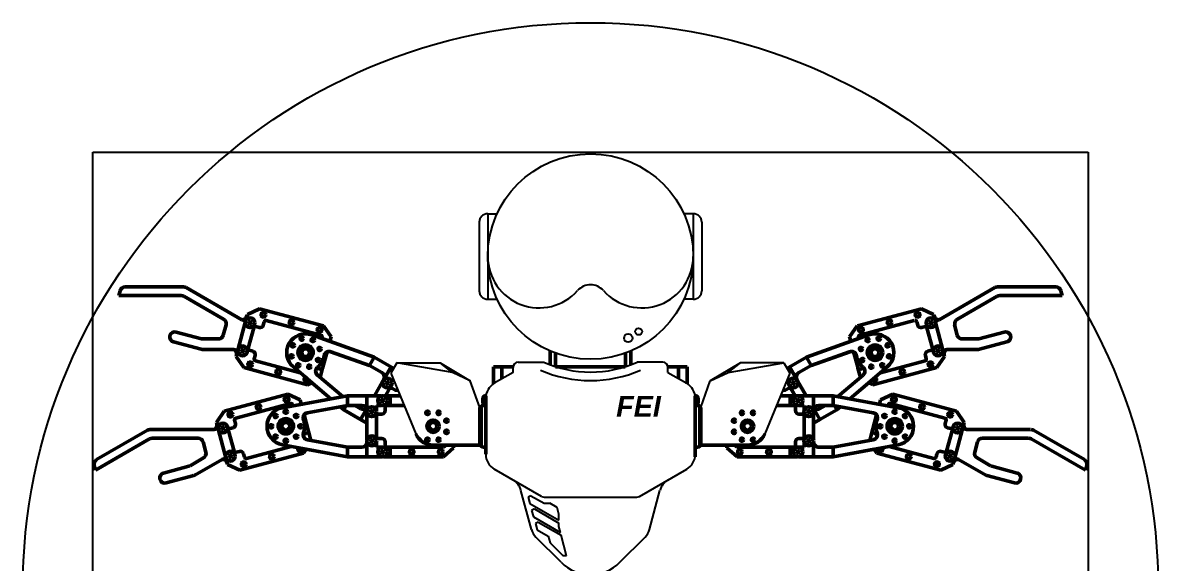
# Model space of a CAD drawing. Header units: millimetres. Extents: x 69 to 732, y 327 to 990.
# Drawn here: x 69 to 732, y 674 to 990 of the extents above; entities that cross this region are included whole.
import ezdxf

# ---------------------------------------------------------------- set-up
doc = ezdxf.new("R2010")
doc.units = ezdxf.units.MM
doc.header["$LTSCALE"] = 2
doc.layers.add('Visible (ISO)', color=7, linetype='Continuous', lineweight=50)
doc.styles.get("Standard").update_dxf_attribs({"font": 'TAHOMA.TTF'})

msp = doc.modelspace()

# ---------------------------------------------------------------- linework, layer by layer
for p, q in [((109.85, 914.48), (691.3, 914.48)), ((109.85, 340.55), (109.85, 914.48)), ((691.3, 914.48), (691.3, 340.55)), ((340.58, 878.48), (346.03, 878.48)), ((340.58, 878.48), (340.58, 828.48)), ((460.58, 878.48), (455.12, 878.48)), ((460.58, 878.48), (460.58, 828.48)), ((335.58, 873.48), (335.58, 833.48)), ((465.58, 873.48), (465.58, 833.48)), ((340.58, 828.48), (346.03, 828.48)), ((460.58, 828.48), (455.12, 828.48)), ((287.44, 791.29), (283.98, 785.28)), ((287.44, 791.29), (312.7, 791.29)), ((319.94, 785.75), (287.44, 791.29)), ((312.7, 791.29), (330.35, 780.77)), ((319.94, 785.75), (312.7, 791.29)), ((358.32, 791.73), (373.32, 791.73)), ((442.83, 791.73), (427.83, 791.73)), ((488.22, 791.29), (470.56, 780.77)), ((480.98, 785.75), (513.47, 791.29)), ((480.98, 785.75), (488.22, 791.29)), ((513.47, 791.29), (488.22, 791.29)), ((513.47, 791.29), (516.94, 785.28)), ((283.98, 785.28), (298.59, 749.84)), ((330.35, 780.77), (319.94, 785.75)), ((355.32, 785.73), (344.38, 779.41)), ((355.32, 785.73), (355.32, 788.73)), ((445.83, 785.73), (445.83, 788.73)), ((445.83, 785.73), (456.78, 779.41)), ((470.56, 780.77), (480.98, 785.75)), ((516.94, 785.28), (502.33, 749.84)), ((335.88, 765.34), (330.35, 780.77)), ((465.04, 765.34), (470.56, 780.77)), ((372.03, 713.31), (344.38, 729.27)), ((429.12, 713.31), (456.78, 729.27)), ((366.1, 694.05), (359.98, 716.88)), ((435.05, 694.05), (441.17, 716.88)), ((365.78, 713.77), (364.21, 712.86)), ((364.21, 712.86), (365.19, 709.2)), ((365.78, 713.77), (373.45, 709.34)), ((373.53, 712.91), (427.62, 712.91)), ((365.19, 709.2), (382.04, 699.47)), ((367.78, 706.02), (366.21, 705.11)), ((366.21, 705.11), (367.19, 701.46)), ((367.78, 706.02), (382.04, 697.78)), ((373.45, 709.34), (376.83, 709.34)), ((381.12, 706.87), (376.83, 709.34)), ((382.04, 702.94), (381.12, 706.87)), ((367.19, 701.46), (382.97, 692.34)), ((370.08, 698.36), (368.51, 697.45)), ((368.51, 697.45), (369.49, 693.8)), ((370.08, 698.36), (383.42, 690.65)), ((382.04, 699.47), (382.04, 702.94)), ((382.04, 695.81), (382.04, 697.78)), ((369.49, 693.8), (375.89, 690.1)), ((375.89, 690.1), (377.08, 686.21)), ((382.97, 692.34), (382.04, 695.81)), ((386.65, 678.62), (383.42, 690.65)), ((383.38, 674.87), (368.69, 689.57)), ((377.08, 686.21), (384.67, 678.62)), ((417.77, 674.87), (432.47, 689.57)), ((386.65, 678.62), (384.67, 678.62))]:
    msp.add_line(p, q)
for centre, radius in [((400.58, 658.44), 331.64), ((400.58, 853.48), 60), ((428.7, 809.66), 2), ((422.65, 805.86), 2.5)]:
    msp.add_circle(centre, radius)
for centre, radius, start, end in [((340.58, 873.48), 5, 90, 180), ((460.58, 873.48), 5, 0, 90), ((370.58, 853.48), 30, 180, 318.59038), ((430.58, 853.48), 30, 221.40962, 0), ((400.58, 827.03), 10, 41.40962, 138.59038), ((340.58, 833.48), 5, 180, 270), ((460.58, 833.48), 5, 270, 0), ((358.32, 788.73), 3, 90, 180), ((400.58, 853.48), 67.5, 246.18741, 293.81259), ((442.83, 788.73), 3, 0, 90), ((400.58, 853.48), 72.5, 246.18741, 293.81259), ((349.38, 770.75), 10, 120, 180), ((451.78, 770.75), 10, 0, 60), ((349.38, 737.93), 10, 180, 240), ((451.78, 737.93), 10, 300, 360), ((350.32, 714.29), 10, 15, 60), ((450.83, 714.29), 10, 120, 165), ((373.53, 715.91), 3, 240, 270), ((427.62, 715.91), 3, 270, 300), ((375.76, 696.64), 10, 195, 225), ((425.39, 696.64), 10, 315, 345), ((400.58, 692.07), 24.32, 225, 315)]:
    msp.add_arc(centre, radius, start, end)
at = {"layer": 'Visible (ISO)'}
for p, q in [((125.81, 833.48), (125.06, 830.7)), ((125.06, 830.7), (161.58, 830.71)), ((162.92, 835.71), (128.7, 835.71)), ((163.08, 830.31), (186.31, 816.91)), ((196.86, 816.59), (164.42, 835.31)), ((604.3, 816.59), (636.74, 835.31)), ((638.08, 830.31), (614.85, 816.91)), ((638.24, 835.71), (672.45, 835.71)), ((676.09, 830.7), (639.58, 830.71)), ((675.35, 833.48), (676.09, 830.7)), ((207.25, 822.95), (200.14, 819.58)), ((244.54, 812.97), (207.25, 822.95)), ((556.61, 812.97), (593.9, 822.95)), ((593.9, 822.95), (601.01, 819.58)), ((199.16, 815.98), (196.86, 816.59)), ((200.14, 819.58), (199.19, 816.03)), ((202, 815.92), (200.9, 815.57)), ((202.86, 815.14), (202, 815.92)), ((211.21, 816.09), (243.09, 807.56)), ((589.7, 816.09), (557.82, 807.56)), ((598.3, 815.14), (599.15, 815.92)), ((599.15, 815.92), (600.25, 815.57)), ((601.01, 819.58), (601.96, 816.03)), ((601.99, 815.98), (604.3, 816.59)), ((173.44, 805.43), (158.64, 809.39)), ((187.71, 813.53), (186.11, 807.55)), ((198.92, 815), (194.79, 799.61)), ((198.92, 815), (194.79, 799.61)), ((200.9, 815.57), (200.66, 814.44)), ((200.66, 814.44), (201.51, 813.67)), ((200.67, 799.92), (203.85, 811.8)), ((201.51, 813.67), (202.61, 814.02)), ((202.61, 814.02), (202.86, 815.14)), ((205.08, 812.51), (207.01, 811.99)), ((209.46, 813.4), (209.99, 815.39)), ((249.02, 806.49), (244.54, 812.97)), ((551.9, 806.49), (556.37, 812.97)), ((591.69, 813.4), (591.16, 815.39)), ((596.07, 812.51), (594.14, 811.99)), ((600.24, 799.92), (597.06, 811.8)), ((598.54, 814.02), (598.3, 815.14)), ((599.64, 813.67), (598.54, 814.02)), ((600.5, 814.44), (599.64, 813.67)), ((600.25, 815.57), (600.5, 814.44)), ((602, 815), (606.12, 799.61)), ((602, 815), (606.12, 799.61)), ((613.21, 813.53), (614.81, 807.55)), ((627.48, 805.43), (642.27, 809.39)), ((157.08, 803.6), (173.12, 799.3)), ((183.21, 805.33), (174.22, 805.33)), ((274.22, 794.75), (237.83, 807.69)), ((243.8, 806.33), (243.61, 805.63)), ((248.34, 803.95), (249.02, 806.49)), ((526.7, 794.75), (563.09, 807.69)), ((552.58, 803.95), (551.9, 806.49)), ((557.12, 806.33), (557.3, 805.63)), ((617.71, 805.33), (626.7, 805.33)), ((643.83, 803.6), (627.79, 799.3)), ((173.9, 799.2), (192.2, 799.21)), ((192.2, 799.21), (194.52, 798.59)), ((194.52, 798.58), (193.57, 795.04)), ((196.51, 799.15), (196.26, 798.02)), ((196.26, 798.02), (197.11, 797.24)), ((197.61, 799.5), (196.51, 799.15)), ((197.11, 797.24), (198.21, 797.59)), ((198.46, 798.72), (197.61, 799.5)), ((198.21, 797.59), (198.46, 798.72)), ((203.31, 798.18), (201.38, 798.69)), ((244.27, 788.76), (246.68, 797.77)), ((271.42, 789.89), (248.96, 797.88)), ((271.42, 789.9), (248.96, 797.88)), ((377.08, 790.2), (377.08, 798.28)), ((380.08, 789.09), (380.08, 797.09)), ((421.08, 797.09), (421.08, 789.17)), ((424.08, 790.2), (424.08, 798.28)), ((529.5, 789.89), (551.96, 797.88)), ((529.5, 789.9), (551.95, 797.88)), ((556.64, 788.76), (554.23, 797.77)), ((597.6, 798.18), (599.53, 798.69)), ((602.45, 798.72), (603.31, 799.5)), ((602.7, 797.59), (602.45, 798.72)), ((603.8, 797.24), (602.7, 797.59)), ((603.31, 799.5), (604.41, 799.15)), ((604.65, 798.02), (603.8, 797.24)), ((604.41, 799.15), (604.65, 798.02)), ((608.71, 799.21), (606.4, 798.59)), ((606.4, 798.58), (607.34, 795.04)), ((627.01, 799.2), (608.71, 799.21)), ((193.57, 795.04), (198.05, 788.56)), ((201.33, 791.74), (200.75, 789.57)), ((204.2, 793.75), (204.73, 795.73)), ((231.03, 785.53), (204.91, 792.52)), ((274.22, 794.75), (271.42, 789.9)), ((271.42, 789.9), (271.42, 789.89)), ((271.42, 789.9), (278.7, 785.7)), ((271.42, 789.89), (278.69, 785.7)), ((285.64, 788.16), (274.22, 794.75)), ((515.28, 788.16), (526.7, 794.75)), ((529.5, 789.9), (522.22, 785.7)), ((529.5, 789.89), (522.22, 785.7)), ((526.7, 794.75), (529.5, 789.9)), ((529.5, 789.9), (529.5, 789.89)), ((569.89, 785.53), (596.01, 792.52)), ((596.72, 793.75), (596.19, 795.73)), ((599.58, 791.74), (600.16, 789.57)), ((607.34, 795.04), (602.87, 788.56)), ((198.05, 788.56), (235.33, 778.58)), ((227.01, 788.95), (248.88, 770.34)), ((234.09, 782.92), (235.92, 781.35)), ((240.99, 788.09), (242.13, 787.79)), ((241.07, 784.21), (255.87, 771.62)), ((242.69, 782.84), (244.12, 788.21)), ((284.09, 789.05), (279.79, 781.6)), ((348.88, 789.09), (343.88, 789.09)), ((343.88, 789.09), (343.88, 779.1)), ((348.88, 782.01), (348.88, 789.09)), ((355.32, 789.09), (348.88, 789.09)), ((420.84, 789.09), (380.08, 789.09)), ((445.59, 789.09), (452.04, 789.09)), ((452.04, 782.01), (452.04, 789.09)), ((452.04, 789.09), (457.04, 789.09)), ((457.04, 789.09), (457.04, 779.1)), ((516.82, 789.05), (521.12, 781.6)), ((559.84, 784.21), (545.05, 771.62)), ((573.9, 788.95), (552.04, 770.34)), ((558.23, 782.84), (556.79, 788.21)), ((559.93, 788.09), (558.79, 787.79)), ((566.83, 782.92), (564.99, 781.35)), ((602.87, 788.56), (565.58, 778.58)), ((235.33, 778.58), (237.81, 779.76)), ((237.81, 779.75), (248.87, 770.34)), ((279.17, 780.53), (274.33, 772.13)), ((279.17, 780.52), (274.33, 772.13)), ((279.85, 781.7), (279.71, 781.46)), ((279.79, 781.6), (279.72, 781.47)), ((281.59, 780.72), (280.76, 779.91)), ((280.76, 779.91), (281.04, 778.79)), ((280.8, 772.13), (284.04, 777.75)), ((281.04, 778.79), (282.15, 778.48)), ((282.7, 780.4), (281.59, 780.72)), ((282.15, 778.48), (282.98, 779.28)), ((282.98, 779.28), (282.7, 780.4)), ((284.48, 776.53), (286.22, 775.53)), ((516.43, 776.53), (514.7, 775.53)), ((520.12, 772.13), (516.88, 777.75)), ((517.94, 779.28), (518.22, 780.4)), ((518.77, 778.48), (517.94, 779.28)), ((518.22, 780.4), (519.33, 780.72)), ((519.88, 778.79), (518.77, 778.48)), ((519.33, 780.72), (520.16, 779.91)), ((520.16, 779.91), (519.88, 778.79)), ((521.06, 781.7), (521.21, 781.46)), ((521.12, 781.6), (521.2, 781.47)), ((521.74, 780.53), (526.59, 772.13)), ((521.74, 780.52), (526.59, 772.13)), ((563.11, 779.75), (552.04, 770.34)), ((565.58, 778.58), (563.1, 779.76)), ((223.81, 773.07), (186.53, 763.07)), ((258.63, 772.13), (220.64, 765.14)), ((230.93, 769.7), (223.81, 773.07)), ((231.61, 767.16), (230.93, 769.7)), ((258.63, 772.13), (258.63, 766.53)), ((270.03, 772.13), (258.63, 772.13)), ((270.03, 772.13), (270.03, 763.53)), ((278.59, 772.13), (270.03, 772.13)), ((278.32, 770.16), (278, 769.05)), ((279.44, 770.44), (278.32, 770.16)), ((280.24, 769.61), (279.44, 770.44)), ((289.4, 772.14), (279.65, 772.13)), ((279.93, 768.5), (280.24, 769.61)), ((283.63, 766.53), (283.63, 772.13)), ((337.73, 767.94), (337.73, 770.74)), ((339.18, 772.19), (339.38, 772.19)), ((339.38, 772.14), (339.38, 772.19)), ((339.38, 767.04), (339.38, 772.14)), ((461.78, 772.19), (461.78, 772.14)), ((461.98, 772.19), (461.78, 772.19)), ((461.78, 772.14), (461.78, 767.04)), ((463.43, 770.74), (463.43, 767.94)), ((511.52, 772.14), (521.26, 772.13)), ((517.29, 766.53), (517.29, 772.13)), ((520.67, 769.61), (521.48, 770.44)), ((520.99, 768.5), (520.67, 769.61)), ((521.48, 770.44), (522.6, 770.16)), ((522.32, 772.13), (530.89, 772.13)), ((522.6, 770.16), (522.91, 769.05)), ((530.89, 772.13), (542.29, 772.13)), ((530.89, 772.13), (530.89, 763.53)), ((542.29, 772.13), (542.29, 766.53)), ((542.29, 772.13), (580.28, 765.14)), ((569.31, 767.16), (569.99, 769.7)), ((569.99, 769.7), (577.1, 773.07)), ((577.1, 773.07), (614.39, 763.07)), ((186.53, 763.07), (182.06, 756.59)), ((193.39, 759.11), (225.26, 767.66)), ((226.49, 766.96), (226.68, 766.25)), ((258.62, 766.53), (235.18, 762.21)), ((258.63, 766.53), (235.18, 762.22)), ((254.28, 765.73), (256.42, 763.91)), ((254.29, 765.73), (256.42, 763.91)), ((257.85, 766.39), (256.42, 763.91)), ((256.42, 763.91), (266.3, 758.21)), ((256.43, 763.91), (256.42, 763.91)), ((256.42, 763.91), (266.3, 758.22)), ((258.62, 766.53), (267.02, 766.53)), ((258.62, 766.53), (258.62, 766.53)), ((258.63, 766.53), (267.03, 766.53)), ((266.5, 764.56), (263.09, 766.53)), ((269.89, 764.44), (266.3, 758.22)), ((270.02, 763.65), (270.02, 763.37)), ((270.03, 763.53), (270.03, 763.38)), ((272.02, 763.66), (271.7, 762.55)), ((273.14, 763.94), (272.02, 763.66)), ((273.94, 763.11), (273.14, 763.94)), ((273.63, 762), (273.94, 763.11)), ((275.63, 766.53), (278.59, 766.53)), ((275.63, 763.35), (275.63, 766.53)), ((278, 769.05), (278.81, 768.22)), ((278.81, 768.22), (279.93, 768.5)), ((279.65, 766.53), (283.63, 766.53)), ((280.62, 763.48), (280.62, 765.53)), ((283.63, 766.53), (291.71, 766.54)), ((335.88, 743.34), (335.88, 765.34)), ((336.63, 745.14), (336.63, 763.54)), ((337.63, 766.54), (339.38, 766.54)), ((339.38, 741.64), (339.38, 767.04)), ((461.78, 767.04), (461.78, 741.64)), ((463.53, 766.54), (461.78, 766.54)), ((464.53, 763.54), (464.53, 745.14)), ((465.04, 743.34), (465.04, 765.34)), ((517.29, 766.53), (509.21, 766.54)), ((521.26, 766.53), (517.29, 766.53)), ((520.29, 763.48), (520.29, 765.53)), ((522.11, 768.22), (520.99, 768.5)), ((522.91, 769.05), (522.11, 768.22)), ((525.29, 766.53), (522.32, 766.53)), ((525.29, 763.35), (525.29, 766.53)), ((526.97, 763.11), (527.77, 763.94)), ((527.29, 762), (526.97, 763.11)), ((527.77, 763.94), (528.89, 763.66)), ((528.89, 763.66), (529.21, 762.55)), ((530.89, 763.65), (530.89, 763.37)), ((530.89, 763.53), (530.89, 763.38)), ((531.03, 764.44), (534.62, 758.22)), ((542.29, 766.53), (533.89, 766.53)), ((542.29, 766.53), (533.89, 766.53)), ((534.42, 764.56), (537.82, 766.53)), ((544.49, 763.91), (534.62, 758.21)), ((544.49, 763.91), (534.62, 758.22)), ((542.29, 766.53), (565.73, 762.21)), ((542.29, 766.53), (542.29, 766.53)), ((542.29, 766.53), (565.73, 762.22)), ((543.06, 766.39), (544.49, 763.91)), ((546.63, 765.73), (544.49, 763.91)), ((546.63, 765.73), (544.49, 763.91)), ((544.49, 763.91), (544.49, 763.91)), ((574.43, 766.96), (574.24, 766.25)), ((607.53, 759.11), (575.65, 767.66)), ((614.39, 763.07), (618.86, 756.59)), ((182.06, 756.59), (183.01, 753.05)), ((189.23, 762.06), (189.82, 759.89)), ((193.21, 755.91), (192.68, 757.89)), ((235.68, 751.98), (233.27, 760.98)), ((266.3, 758.22), (270.03, 756.06)), ((266.3, 758.21), (266.3, 758.21)), ((270.02, 762.3), (270.03, 746.36)), ((270.03, 762.28), (270.03, 746.36)), ((271.7, 762.55), (272.51, 761.72)), ((272.51, 761.72), (273.63, 762)), ((275.63, 746.36), (275.63, 762.32)), ((276.62, 761.48), (278.62, 761.48)), ((336.63, 759.34), (335.88, 759.34)), ((464.53, 759.34), (465.28, 759.34)), ((524.29, 761.48), (522.29, 761.48)), ((525.29, 746.36), (525.29, 762.32)), ((528.41, 761.72), (527.29, 762)), ((529.21, 762.55), (528.41, 761.72)), ((530.89, 762.3), (530.89, 746.36)), ((530.89, 762.28), (530.89, 746.36)), ((534.62, 758.22), (530.89, 756.06)), ((534.62, 758.21), (534.62, 758.21)), ((565.23, 751.98), (567.65, 760.98)), ((607.7, 755.91), (608.23, 757.89)), ((611.68, 762.06), (611.1, 759.89)), ((618.86, 756.59), (617.91, 753.05)), ((141.75, 751.96), (112.13, 734.84)), ((180.7, 752.37), (143.25, 752.36)), ((183.01, 752.99), (180.7, 752.37)), ((183.28, 752.02), (187.41, 736.63)), ((183.28, 752.02), (187.41, 736.63)), ((185.5, 754.36), (184.72, 753.51)), ((184.72, 753.51), (185.07, 752.41)), ((185.07, 752.41), (186.2, 752.16)), ((186.63, 754.11), (185.5, 754.36)), ((186.2, 752.16), (186.98, 753.01)), ((186.98, 753.01), (186.63, 754.11)), ((192.35, 739.84), (189.16, 751.72)), ((189.87, 752.94), (191.8, 753.46)), ((233.17, 749.75), (234.32, 750.06)), ((237.27, 746.05), (235.83, 751.42)), ((563.64, 746.05), (565.08, 751.42)), ((567.74, 749.75), (566.6, 750.06)), ((608.57, 739.84), (611.75, 751.72)), ((611.05, 752.94), (609.12, 753.46)), ((617.63, 752.02), (613.51, 736.63)), ((617.63, 752.02), (613.51, 736.63)), ((613.94, 753.01), (614.29, 754.11)), ((614.72, 752.16), (613.94, 753.01)), ((614.29, 754.11), (615.42, 754.36)), ((615.85, 752.41), (614.72, 752.16)), ((615.42, 754.36), (616.2, 753.51)), ((616.2, 753.51), (615.85, 752.41)), ((617.9, 752.99), (620.21, 752.37)), ((620.21, 752.37), (657.66, 752.36)), ((659.4, 751.96), (689.03, 734.84)), ((111.47, 728.69), (143.09, 746.96)), ((144.59, 747.36), (171.41, 747.37)), ((174.31, 745.14), (175.91, 739.17)), ((220.64, 743.51), (258.63, 736.53)), ((235.19, 746.43), (258.63, 742.13)), ((270.03, 745.3), (270.03, 745.07)), ((270.03, 745.3), (270.03, 745.13)), ((270.03, 745.13), (270.03, 736.53)), ((272.03, 746.66), (271.71, 745.55)), ((271.71, 745.55), (272.51, 744.72)), ((273.15, 746.94), (272.03, 746.66)), ((272.51, 744.72), (273.63, 745)), ((273.95, 746.11), (273.15, 746.94)), ((273.63, 745), (273.95, 746.11)), ((275.63, 748.18), (275.63, 748.18)), ((275.63, 748.12), (275.63, 748.12)), ((275.63, 742.13), (275.63, 745.3)), ((278.63, 747.18), (276.63, 747.18)), ((280.63, 743.13), (280.63, 745.18)), ((308.63, 743.34), (333.13, 743.34)), ((315.63, 743.14), (315.63, 743.34)), ((320.63, 741.64), (320.63, 743.34)), ((333.13, 743.34), (335.88, 743.34)), ((336.63, 749.34), (335.88, 749.34)), ((464.53, 749.34), (465.28, 749.34)), ((467.79, 743.34), (465.04, 743.34)), ((492.29, 743.34), (467.79, 743.34)), ((480.29, 741.64), (480.29, 743.34)), ((485.29, 743.14), (485.29, 743.34)), ((520.29, 743.13), (520.29, 745.18)), ((522.29, 747.18), (524.29, 747.18)), ((525.29, 748.18), (525.29, 748.18)), ((525.29, 748.12), (525.29, 748.12)), ((525.29, 742.13), (525.29, 745.3)), ((526.97, 746.11), (527.77, 746.94)), ((527.28, 745), (526.97, 746.11)), ((528.4, 744.72), (527.28, 745)), ((527.77, 746.94), (528.89, 746.66)), ((529.21, 745.55), (528.4, 744.72)), ((528.89, 746.66), (529.21, 745.55)), ((530.89, 745.13), (530.88, 736.53)), ((530.89, 745.3), (530.89, 745.07)), ((530.89, 745.3), (530.89, 745.13)), ((580.27, 743.51), (542.28, 736.53)), ((565.73, 746.43), (542.29, 742.13)), ((626.61, 745.14), (625, 739.17)), ((656.32, 747.36), (629.5, 747.37)), ((689.68, 728.69), (658.06, 746.96)), ((189.9, 737.94), (189.12, 737.09)), ((189.12, 737.09), (189.47, 735.99)), ((191.03, 737.69), (189.9, 737.94)), ((190.6, 735.74), (191.38, 736.59)), ((191.38, 736.59), (191.03, 737.69)), ((195.5, 739.65), (193.57, 739.13)), ((195.75, 728.69), (233.03, 738.69)), ((198.49, 736.25), (197.95, 738.23)), ((225.83, 742.55), (199.71, 735.55)), ((229.78, 741.82), (232.16, 741.38)), ((233.03, 738.69), (234.59, 740.94)), ((234.59, 740.94), (258.63, 736.53)), ((258.63, 742.13), (258.63, 736.53)), ((267.03, 742.13), (258.63, 742.13)), ((258.63, 736.53), (270.03, 736.53)), ((258.63, 736.53), (258.63, 736.53)), ((258.63, 736.53), (270.03, 736.53)), ((270.03, 736.53), (270.03, 736.53)), ((278.6, 736.53), (270.03, 736.53)), ((270.03, 736.53), (278.6, 736.53)), ((278.6, 742.13), (275.63, 742.13)), ((276.03, 736.53), (276.03, 736.53)), ((276.03, 736.53), (278.6, 736.53)), ((278.33, 740.16), (278.01, 739.05)), ((278.01, 739.05), (278.81, 738.22)), ((279.45, 740.44), (278.33, 740.16)), ((278.81, 738.22), (279.93, 738.5)), ((280.25, 739.61), (279.45, 740.44)), ((283.63, 742.13), (279.66, 742.13)), ((279.66, 736.53), (283.63, 736.53)), ((279.93, 738.5), (280.25, 739.61)), ((314.63, 742.14), (281.63, 742.13)), ((283.63, 736.53), (283.63, 742.13)), ((283.63, 736.53), (314.63, 736.54)), ((314.63, 736.54), (320.63, 741.64)), ((337.63, 742.14), (339.38, 742.14)), ((339.38, 737.93), (339.38, 741.64)), ((463.53, 742.14), (461.78, 742.14)), ((461.78, 741.64), (461.78, 736.54)), ((486.28, 736.54), (480.29, 741.64)), ((517.28, 736.53), (486.28, 736.54)), ((486.29, 742.14), (519.29, 742.13)), ((517.28, 736.53), (517.29, 742.13)), ((521.25, 736.53), (517.28, 736.53)), ((517.29, 742.13), (521.25, 742.13)), ((520.67, 739.61), (521.47, 740.44)), ((520.98, 738.5), (520.67, 739.61)), ((522.1, 738.22), (520.98, 738.5)), ((521.47, 740.44), (522.59, 740.16)), ((522.91, 739.05), (522.1, 738.22)), ((522.32, 742.13), (525.29, 742.13)), ((524.88, 736.53), (522.32, 736.53)), ((522.32, 736.53), (530.88, 736.53)), ((530.88, 736.53), (522.32, 736.53)), ((522.59, 740.16), (522.91, 739.05)), ((524.88, 736.53), (524.88, 736.53)), ((530.88, 736.53), (530.88, 736.53)), ((542.28, 736.53), (530.88, 736.53)), ((542.28, 736.53), (530.88, 736.53)), ((533.89, 742.13), (542.29, 742.13)), ((542.29, 742.13), (542.28, 736.53)), ((566.33, 740.94), (542.28, 736.53)), ((542.28, 736.53), (542.28, 736.53)), ((567.88, 738.69), (566.32, 740.94)), ((605.16, 728.69), (567.88, 738.69)), ((571.13, 741.82), (568.76, 741.38)), ((575.08, 742.55), (601.21, 735.55)), ((602.43, 736.25), (602.96, 738.23)), ((605.41, 739.65), (607.34, 739.13)), ((609.54, 736.59), (609.88, 737.69)), ((610.31, 735.74), (609.54, 736.59)), ((609.88, 737.69), (611.01, 737.94)), ((611.01, 737.94), (611.79, 737.09)), ((611.79, 737.09), (611.44, 735.99)), ((110.73, 731.47), (111.47, 728.69)), ((166.01, 730.99), (151.21, 727.02)), ((174.52, 735.79), (166.73, 731.29)), ((169.52, 725.83), (185.37, 734.98)), ((185.37, 734.98), (187.68, 735.6)), ((187.69, 735.6), (188.64, 732.06)), ((188.64, 732.06), (195.75, 728.69)), ((189.47, 735.99), (190.6, 735.74)), ((197.01, 733.08), (197.59, 730.92)), ((603.91, 733.08), (603.33, 730.92)), ((612.28, 732.06), (605.16, 728.69)), ((611.44, 735.99), (610.31, 735.74)), ((613.23, 735.6), (612.28, 732.06)), ((615.55, 734.98), (613.23, 735.6)), ((631.4, 725.83), (615.55, 734.98)), ((626.4, 735.79), (634.19, 731.29)), ((634.91, 730.99), (649.71, 727.02)), ((690.42, 731.47), (689.68, 728.69)), ((152.76, 721.23), (168.8, 725.53)), ((648.16, 721.23), (632.12, 725.53))]:
    msp.add_line(p, q, dxfattribs=at)
for centre, radius in [((201.76, 814.79), 2.85), ((209.52, 819.44), 1.35), ((225.95, 815.05), 1.35), ((575.21, 815.05), 1.35), ((591.63, 819.44), 1.35), ((599.4, 814.79), 2.85), ((242.37, 810.65), 1.35), ((558.55, 810.65), 1.35), ((226.78, 801.57), 1), ((231.94, 805.54), 1), ((238.39, 804.69), 1), ((562.52, 804.69), 1), ((568.97, 805.54), 1), ((574.14, 801.57), 1), ((197.36, 798.37), 2.85), ((225.93, 795.12), 1), ((234.14, 797.33), 4.5), ((234.14, 797.33), 3.6), ((234.14, 797.33), 2.25), ((242.35, 799.53), 1), ((558.56, 799.53), 1), ((566.77, 797.33), 4.5), ((566.77, 797.33), 3.6), ((566.77, 797.33), 2.25), ((574.98, 795.12), 1), ((603.55, 798.37), 2.85), ((201.77, 790.46), 1.35), ((229.89, 789.96), 1), ((236.34, 789.12), 1), ((241.5, 793.08), 1), ((559.41, 793.08), 1), ((564.57, 789.12), 1), ((571.02, 789.96), 1), ((599.15, 790.46), 1.35), ((218.19, 786.07), 1.35), ((582.73, 786.07), 1.35), ((281.87, 779.6), 2.85), ((519.05, 779.6), 2.85), ((223.09, 769.98), 1.35), ((279.12, 769.33), 2.85), ((521.79, 769.33), 2.85), ((577.83, 769.98), 1.35), ((206.67, 765.57), 1.35), ((222.63, 762.82), 1), ((272.82, 762.83), 2.85), ((305.37, 762.19), 1), ((311.88, 762.19), 1), ((489.04, 762.19), 1), ((495.54, 762.19), 1), ((528.09, 762.83), 2.85), ((578.29, 762.82), 1), ((594.25, 765.57), 1.35), ((190.25, 761.17), 1.35), ((216.62, 760.33), 1), ((222.63, 754.32), 4.5), ((222.63, 754.32), 3.6), ((222.63, 754.32), 2.25), ((228.64, 760.34), 1), ((308.63, 754.34), 3.6), ((308.63, 754.34), 2.25), ((316.48, 757.59), 1), ((484.44, 757.59), 1), ((492.29, 754.34), 3.6), ((492.29, 754.34), 2.25), ((572.28, 760.34), 1), ((578.29, 754.32), 4.5), ((578.29, 754.32), 3.6), ((578.29, 754.32), 2.25), ((584.3, 760.33), 1), ((610.67, 761.17), 1.35), ((185.85, 753.26), 2.85), ((214.13, 754.32), 1), ((231.13, 754.33), 1), ((316.48, 751.09), 1), ((484.44, 751.09), 1), ((569.79, 754.33), 1), ((586.79, 754.32), 1), ((615.07, 753.26), 2.85), ((216.62, 748.31), 1), ((222.63, 745.82), 1), ((228.64, 748.31), 1), ((272.83, 745.83), 2.85), ((305.37, 746.49), 1), ((311.88, 746.49), 1), ((489.04, 746.49), 1), ((495.54, 746.49), 1), ((528.09, 745.83), 2.85), ((572.28, 748.31), 1), ((578.29, 745.82), 1), ((584.3, 748.31), 1), ((190.25, 736.84), 2.85), ((214.44, 736.6), 1.35), ((279.13, 739.33), 2.85), ((296.13, 739.34), 1.35), ((313.13, 739.34), 1.35), ((487.79, 739.34), 1.35), ((504.79, 739.34), 1.35), ((521.79, 739.33), 2.85), ((586.47, 736.6), 1.35), ((610.66, 736.84), 2.85), ((198.02, 732.19), 1.35), ((602.89, 732.19), 1.35)]:
    msp.add_circle(centre, radius, dxfattribs=at)
for centre, radius, start, end in [((128.7, 832.71), 3, 90.01395, 165.01395), ((161.58, 827.71), 3, 60.01395, 90.01395), ((162.92, 832.71), 3, 60.01395, 90.01395), ((638.24, 832.71), 3, 89.98605, 119.98605), ((639.57, 827.71), 3, 89.98605, 119.98605), ((672.45, 832.71), 3, 14.98605, 89.98605), ((184.81, 814.31), 3, 345.01395, 60.01395), ((197.04, 819.59), 3, 266.55091, 345.01395), ((604.12, 819.59), 3, 194.98605, 273.44909), ((616.34, 814.31), 3, 119.98605, 194.98605), ((157.86, 806.49), 3, 74.96283, 254.96283), ((207.53, 813.92), 2, 255.01395, 345.01395), ((593.62, 813.92), 2, 194.98605, 284.98605), ((643.05, 806.49), 3, 285.03717, 105.03717), ((174.21, 808.33), 3, 255.01395, 270.01395), ((183.21, 808.33), 3, 270.01395, 345.01395), ((234.14, 797.33), 11, 70.42163, 229.59527), ((566.77, 797.33), 11, 310.40473, 109.57837), ((617.71, 808.33), 3, 194.98605, 269.98605), ((626.7, 808.33), 3, 269.98605, 284.98605), ((173.9, 802.2), 3, 255.01395, 270.01395), ((190.86, 796.52), 3, 345.01395, 63.47699), ((202.8, 796.24), 2, 345.01395, 75.01395), ((247.96, 795.06), 3, 70.42163, 170.67588), ((247.95, 795.05), 3, 70.43262, 115.02054), ((552.96, 795.06), 3, 9.32412, 109.57837), ((552.96, 795.05), 3, 64.97946, 109.56738), ((598.12, 796.24), 2, 104.98605, 194.98605), ((610.05, 796.52), 3, 116.52301, 194.98605), ((627.02, 802.2), 3, 269.98605, 284.98605), ((234.14, 797.33), 11, 309.34102, 350.67588), ((566.77, 797.33), 11, 189.32412, 230.65898), ((234.61, 781.67), 1.35, 112.42788, 346.76266), ((243.02, 786.5), 3, 129.34102, 229.59527), ((277.19, 783.1), 3, 331.1176, 60.01944), ((277.2, 783.1), 3, 330.00845, 60.00845), ((523.72, 783.1), 3, 119.98056, 208.8824), ((523.72, 783.1), 3, 119.99155, 209.99155), ((557.9, 786.5), 3, 310.40473, 50.65898), ((566.31, 781.67), 1.35, 193.23734, 67.57212), ((287.41, 778.73), 3.42, 249.58862, 281.02018), ((339.18, 770.74), 1.45, 90, 180), ((461.98, 770.74), 1.45, 0, 90), ((513.51, 778.73), 3.42, 258.97982, 290.41138), ((222.63, 754.32), 11, 100.42163, 259.59527), ((268, 767.16), 3, 240.00845, 306.22659), ((267.02, 763.53), 3, 1.1176, 90.01944), ((267.03, 763.53), 3, 0.00845, 90.00845), ((278.62, 763.48), 2, 270.01395, 0.01395), ((337.63, 765.54), 1, 90, 180.00001), ((339.18, 767.94), 1.45, 180, 254.90981), ((461.98, 767.94), 1.45, 285.09019, 0), ((463.53, 765.54), 1, 359.99999, 90), ((522.29, 763.48), 2, 179.98605, 269.98605), ((533.89, 763.53), 3, 89.98056, 178.8824), ((533.89, 763.53), 3, 89.99155, 179.99155), ((532.92, 767.16), 3, 233.77341, 299.99155), ((578.29, 754.32), 11, 280.40473, 79.57837), ((235.73, 759.27), 3, 100.42163, 200.67588), ((222.63, 754.32), 11, 339.34102, 20.67588), ((235.73, 759.26), 3, 100.43262, 145.02054), ((565.19, 759.27), 3, 339.32412, 79.57837), ((565.19, 759.26), 3, 34.97946, 79.56738), ((578.29, 754.32), 11, 159.32412, 200.65898), ((143.25, 749.36), 3, 90.01395, 120.01395), ((179.36, 755.05), 3, 296.55091, 15.01395), ((191.28, 755.39), 2, 285.01395, 15.01395), ((235.73, 749.39), 3, 159.34102, 259.59527), ((308.63, 754.34), 11, 204.14774, 270), ((492.29, 754.34), 11, 270, 335.85226), ((565.19, 749.39), 3, 280.40473, 20.65898), ((609.63, 755.39), 2, 164.98605, 254.98605), ((621.55, 755.05), 3, 164.98605, 243.44909), ((657.9, 749.36), 3, 59.98605, 89.98605), ((144.59, 744.36), 3, 90.01395, 120.01395), ((171.41, 744.37), 3, 15.01395, 90.01395), ((267.03, 745.13), 3, 270.00845, 0.00845), ((278.63, 745.18), 2, 0.01395, 90.01395), ((337.63, 743.14), 1, 179.99999, 270), ((463.53, 743.14), 1, 270, 0.00001), ((522.29, 745.18), 2, 89.98605, 179.98605), ((533.89, 745.13), 3, 179.99155, 269.99155), ((629.5, 744.37), 3, 89.98605, 164.98605), ((656.56, 744.36), 3, 59.98605, 89.98605), ((173.02, 738.39), 3, 300.01395, 15.01395), ((196.02, 737.72), 2, 15.01395, 105.01395), ((230.86, 741), 1.35, 142.42788, 16.76266), ((570.06, 741), 1.35, 163.23734, 37.57212), ((604.89, 737.72), 2, 74.98605, 164.98605), ((627.9, 738.39), 3, 164.98605, 239.98605), ((113.63, 732.25), 3, 120.01395, 195.01395), ((165.23, 733.89), 3, 285.01395, 300.01395), ((185.55, 731.99), 3, 15.01395, 93.47699), ((615.37, 731.99), 3, 86.52301, 164.98605), ((635.69, 733.89), 3, 239.98605, 254.98605), ((687.53, 732.25), 3, 344.98605, 59.98605), ((151.98, 724.13), 3, 104.96283, 284.96283), ((168.02, 728.43), 3, 285.01395, 300.01395), ((632.9, 728.43), 3, 239.98605, 254.98605), ((648.93, 724.13), 3, 255.03717, 75.03717)]:
    msp.add_arc(centre, radius, start, end, dxfattribs=at)
at = {"layer": 'Visible (ISO)', "extrusion": (0, 0, -1)}
for centre, major_axis, ratio, start_param, end_param in [((210.96, 815.13), (1, 0.022), 0.999817, 3.425106, 4.995772), ((204.82, 811.54), (1, 0.022), 0.999817, 3.425106, 4.995772), ((242.83, 806.59), (0.022, -1), 0.999817, 3.425106, 4.995772), ((201.64, 799.66), (0.022, -1), 0.999817, 0.283513, 1.854179), ((205.16, 793.49), (0.022, -1), 0.999817, 0.283513, 1.854179), ((283.98, 775.66), (0.971, -0.238), 0.999817, 3.488137, 4.995772), ((225.52, 766.7), (0.519, -0.855), 0.999817, 3.425106, 4.995772), ((281.62, 765.53), (0.96, 0.28), 0.999817, 3.425106, 4.986645), ((193.65, 758.15), (0.855, 0.519), 0.999817, 3.425106, 4.995772), ((276.62, 760.48), (0.96, 0.28), 0.999817, 3.488137, 4.995772), ((190.13, 751.97), (0.855, 0.519), 0.999817, 3.425106, 4.995772), ((276.63, 748.18), (0.28, -0.96), 0.999817, 0.283513, 1.81825), ((281.63, 743.13), (0.28, -0.96), 0.999817, 0.283513, 1.854179), ((314.63, 743.14), (0.974, 0.227), 0.999792, 0.228335, 1.799006), ((193.31, 740.09), (0.519, -0.855), 0.999817, 0.283513, 1.854179), ((199.45, 736.51), (0.519, -0.855), 0.999817, 0.283513, 1.854179)]:
    msp.add_ellipse(centre, major_axis=major_axis, ratio=ratio, start_param=start_param, end_param=end_param, dxfattribs=at)
at = {"layer": 'Visible (ISO)'}
for centre, major_axis, ratio, start_param, end_param in [((590.2, 815.13), (-1, 0.022), 0.999817, 3.425106, 4.995772), ((596.33, 811.54), (-1, 0.022), 0.999817, 3.425106, 4.995772), ((558.08, 806.59), (-0.022, -1), 0.999817, 3.425106, 4.995772), ((599.28, 799.66), (-0.022, -1), 0.999817, 0.283513, 1.854179), ((595.75, 793.49), (-0.022, -1), 0.999817, 0.283513, 1.854179), ((516.93, 775.66), (-0.971, -0.238), 0.999817, 3.488137, 4.995772), ((519.29, 765.53), (-0.96, 0.28), 0.999817, 3.425106, 4.986645), ((575.39, 766.7), (-0.519, -0.855), 0.999817, 3.425106, 4.995772), ((524.29, 760.48), (-0.96, 0.28), 0.999817, 3.488137, 4.995772), ((607.27, 758.15), (-0.855, 0.519), 0.999817, 3.425106, 4.995772), ((610.79, 751.97), (-0.855, 0.519), 0.999817, 3.425106, 4.995772), ((486.29, 743.14), (-0.974, 0.227), 0.999792, 0.228335, 1.799006), ((519.29, 743.13), (-0.28, -0.96), 0.999817, 0.283513, 1.854179), ((524.29, 748.18), (-0.28, -0.96), 0.999817, 0.283513, 1.81825), ((601.46, 736.51), (-0.519, -0.855), 0.999817, 0.283513, 1.854179), ((607.6, 740.09), (-0.519, -0.855), 0.999817, 0.283513, 1.854179)]:
    msp.add_ellipse(centre, major_axis=major_axis, ratio=ratio, start_param=start_param, end_param=end_param, dxfattribs=at)
for points, knots in [([(240.99, 788.09), (240.95, 788.1), (240.92, 788.11), (240.88, 788.12), (240.85, 788.12), (240.81, 788.13), (240.77, 788.14), (240.74, 788.14), (240.7, 788.15), (240.67, 788.15), (240.63, 788.15), (240.6, 788.16), (240.56, 788.16), (240.55, 788.16), (240.53, 788.16), (240.52, 788.16)], [0, 0, 0, 0, 0.0983165, 0.0983165, 0.0983165, 0.1929255, 0.1929255, 0.1929255, 0.2850521, 0.2850521, 0.2850521, 0.3753306, 0.3753306, 0.3753306, 0.4098222, 0.4098222, 0.4098222, 0.4098222]), ([(244.12, 788.21), (244.01, 788.08), (243.84, 787.96), (243.5, 787.78), (243.24, 787.72), (242.74, 787.67), (242.4, 787.71), (242.13, 787.79)], [0.6243214, 0.6243214, 0.6243214, 0.6243214, 0.6754472, 0.6754472, 0.741468, 0.741468, 0.8263138, 0.8263138, 0.8263138, 0.8263138]), ([(244.27, 788.76), (244.24, 788.65), (244.2, 788.51), (244.16, 788.34), (244.14, 788.27), (244.12, 788.21)], [0.40408727, 0.40408727, 0.40408727, 0.40408727, 0.44097733, 0.44097733, 0.46271145, 0.46271145, 0.46271145, 0.46271145]), ([(556.64, 788.76), (556.67, 788.65), (556.71, 788.51), (556.76, 788.34), (556.78, 788.27), (556.79, 788.21)], [0.40408727, 0.40408727, 0.40408727, 0.40408727, 0.44097733, 0.44097733, 0.46271145, 0.46271145, 0.46271145, 0.46271145]), ([(556.79, 788.21), (556.91, 788.08), (557.07, 787.96), (557.42, 787.78), (557.67, 787.72), (558.18, 787.67), (558.51, 787.71), (558.79, 787.79)], [0.6243214, 0.6243214, 0.6243214, 0.6243214, 0.6754472, 0.6754472, 0.741468, 0.741468, 0.8263138, 0.8263138, 0.8263138, 0.8263138]), ([(559.93, 788.09), (559.96, 788.1), (560, 788.11), (560.04, 788.12), (560.07, 788.12), (560.11, 788.13), (560.14, 788.14), (560.18, 788.14), (560.21, 788.15), (560.25, 788.15), (560.28, 788.15), (560.32, 788.16), (560.36, 788.16), (560.37, 788.16), (560.38, 788.16), (560.4, 788.16)], [0, 0, 0, 0, 0.0983165, 0.0983165, 0.0983165, 0.1929255, 0.1929255, 0.1929255, 0.2850521, 0.2850521, 0.2850521, 0.3753306, 0.3753306, 0.3753306, 0.4098222, 0.4098222, 0.4098222, 0.4098222]), ([(336.63, 763.54), (336.63, 763.79), (336.63, 764.04), (336.63, 764.29), (336.63, 764.53), (336.63, 764.76), (336.63, 764.95), (336.63, 765.15), (336.63, 765.3), (336.63, 765.4), (336.63, 765.49), (336.63, 765.54), (336.63, 765.54)], [0, 0, 0, 0, 0.25, 0.25, 0.25, 0.5, 0.5, 0.5, 0.75, 0.75, 0.75, 1, 1, 1, 1]), ([(464.53, 765.54), (464.53, 765.54), (464.53, 765.49), (464.53, 765.4), (464.53, 765.3), (464.53, 765.15), (464.53, 764.95), (464.53, 764.76), (464.53, 764.53), (464.53, 764.29), (464.53, 764.04), (464.53, 763.79), (464.53, 763.54)], [0, 0, 0, 0, 0.25, 0.25, 0.25, 0.5, 0.5, 0.5, 0.75, 0.75, 0.75, 1, 1, 1, 1]), ([(233.17, 749.75), (233.14, 749.74), (233.1, 749.73), (233.07, 749.72), (233.03, 749.71), (233, 749.7), (232.97, 749.68), (232.93, 749.67), (232.9, 749.66), (232.87, 749.64), (232.83, 749.63), (232.8, 749.61), (232.77, 749.59), (232.76, 749.59), (232.75, 749.58), (232.73, 749.57)], [0, 0, 0, 0, 0.0983165, 0.0983165, 0.0983165, 0.1929255, 0.1929255, 0.1929255, 0.2850521, 0.2850521, 0.2850521, 0.3753306, 0.3753306, 0.3753306, 0.4098222, 0.4098222, 0.4098222, 0.4098222]), ([(235.83, 751.42), (235.8, 751.25), (235.72, 751.06), (235.5, 750.74), (235.31, 750.55), (234.9, 750.26), (234.59, 750.13), (234.32, 750.06)], [0.6243214, 0.6243214, 0.6243214, 0.6243214, 0.6754472, 0.6754472, 0.741468, 0.741468, 0.8263138, 0.8263138, 0.8263138, 0.8263138]), ([(235.68, 751.98), (235.71, 751.86), (235.75, 751.72), (235.8, 751.55), (235.81, 751.48), (235.83, 751.42)], [0.40408727, 0.40408727, 0.40408727, 0.40408727, 0.44097733, 0.44097733, 0.46271145, 0.46271145, 0.46271145, 0.46271145]), ([(565.23, 751.98), (565.2, 751.86), (565.16, 751.72), (565.12, 751.55), (565.1, 751.48), (565.08, 751.42)], [0.40408727, 0.40408727, 0.40408727, 0.40408727, 0.44097733, 0.44097733, 0.46271145, 0.46271145, 0.46271145, 0.46271145]), ([(565.08, 751.42), (565.12, 751.25), (565.2, 751.06), (565.41, 750.74), (565.6, 750.55), (566.01, 750.26), (566.33, 750.13), (566.6, 750.06)], [0.6243214, 0.6243214, 0.6243214, 0.6243214, 0.6754472, 0.6754472, 0.741468, 0.741468, 0.8263138, 0.8263138, 0.8263138, 0.8263138]), ([(567.74, 749.75), (567.78, 749.74), (567.81, 749.73), (567.85, 749.72), (567.88, 749.71), (567.92, 749.7), (567.95, 749.68), (567.98, 749.67), (568.02, 749.66), (568.05, 749.64), (568.08, 749.63), (568.11, 749.61), (568.15, 749.59), (568.16, 749.59), (568.17, 749.58), (568.18, 749.57)], [0, 0, 0, 0, 0.0983165, 0.0983165, 0.0983165, 0.1929255, 0.1929255, 0.1929255, 0.2850521, 0.2850521, 0.2850521, 0.3753306, 0.3753306, 0.3753306, 0.4098222, 0.4098222, 0.4098222, 0.4098222]), ([(336.63, 743.14), (336.63, 743.14), (336.63, 743.19), (336.63, 743.28), (336.63, 743.38), (336.63, 743.53), (336.63, 743.73), (336.63, 743.92), (336.63, 744.15), (336.63, 744.39), (336.63, 744.64), (336.63, 744.89), (336.63, 745.14)], [0, 0, 0, 0, 0.25, 0.25, 0.25, 0.5, 0.5, 0.5, 0.75, 0.75, 0.75, 1, 1, 1, 1]), ([(464.53, 745.14), (464.53, 744.89), (464.53, 744.64), (464.53, 744.39), (464.53, 744.15), (464.53, 743.92), (464.53, 743.73), (464.53, 743.53), (464.53, 743.38), (464.53, 743.28), (464.53, 743.19), (464.53, 743.14), (464.53, 743.14)], [0, 0, 0, 0, 0.25, 0.25, 0.25, 0.5, 0.5, 0.5, 0.75, 0.75, 0.75, 1, 1, 1, 1])]:
    msp.add_open_spline(points, degree=3, knots=knots, dxfattribs=at)

# ---------------------------------------------------------------- texts
at = {"insert": (415.58, 771.98), "char_height": 12, "attachment_point": 1}
msp.add_mtext_dynamic_manual_height_columns('{\\f@Arial Unicode MS|b1|i1|c0|p34;FEI}', width=32.0298, gutter_width=1, heights=[0], dxfattribs=at)

doc.saveas('drawing.dxf')
